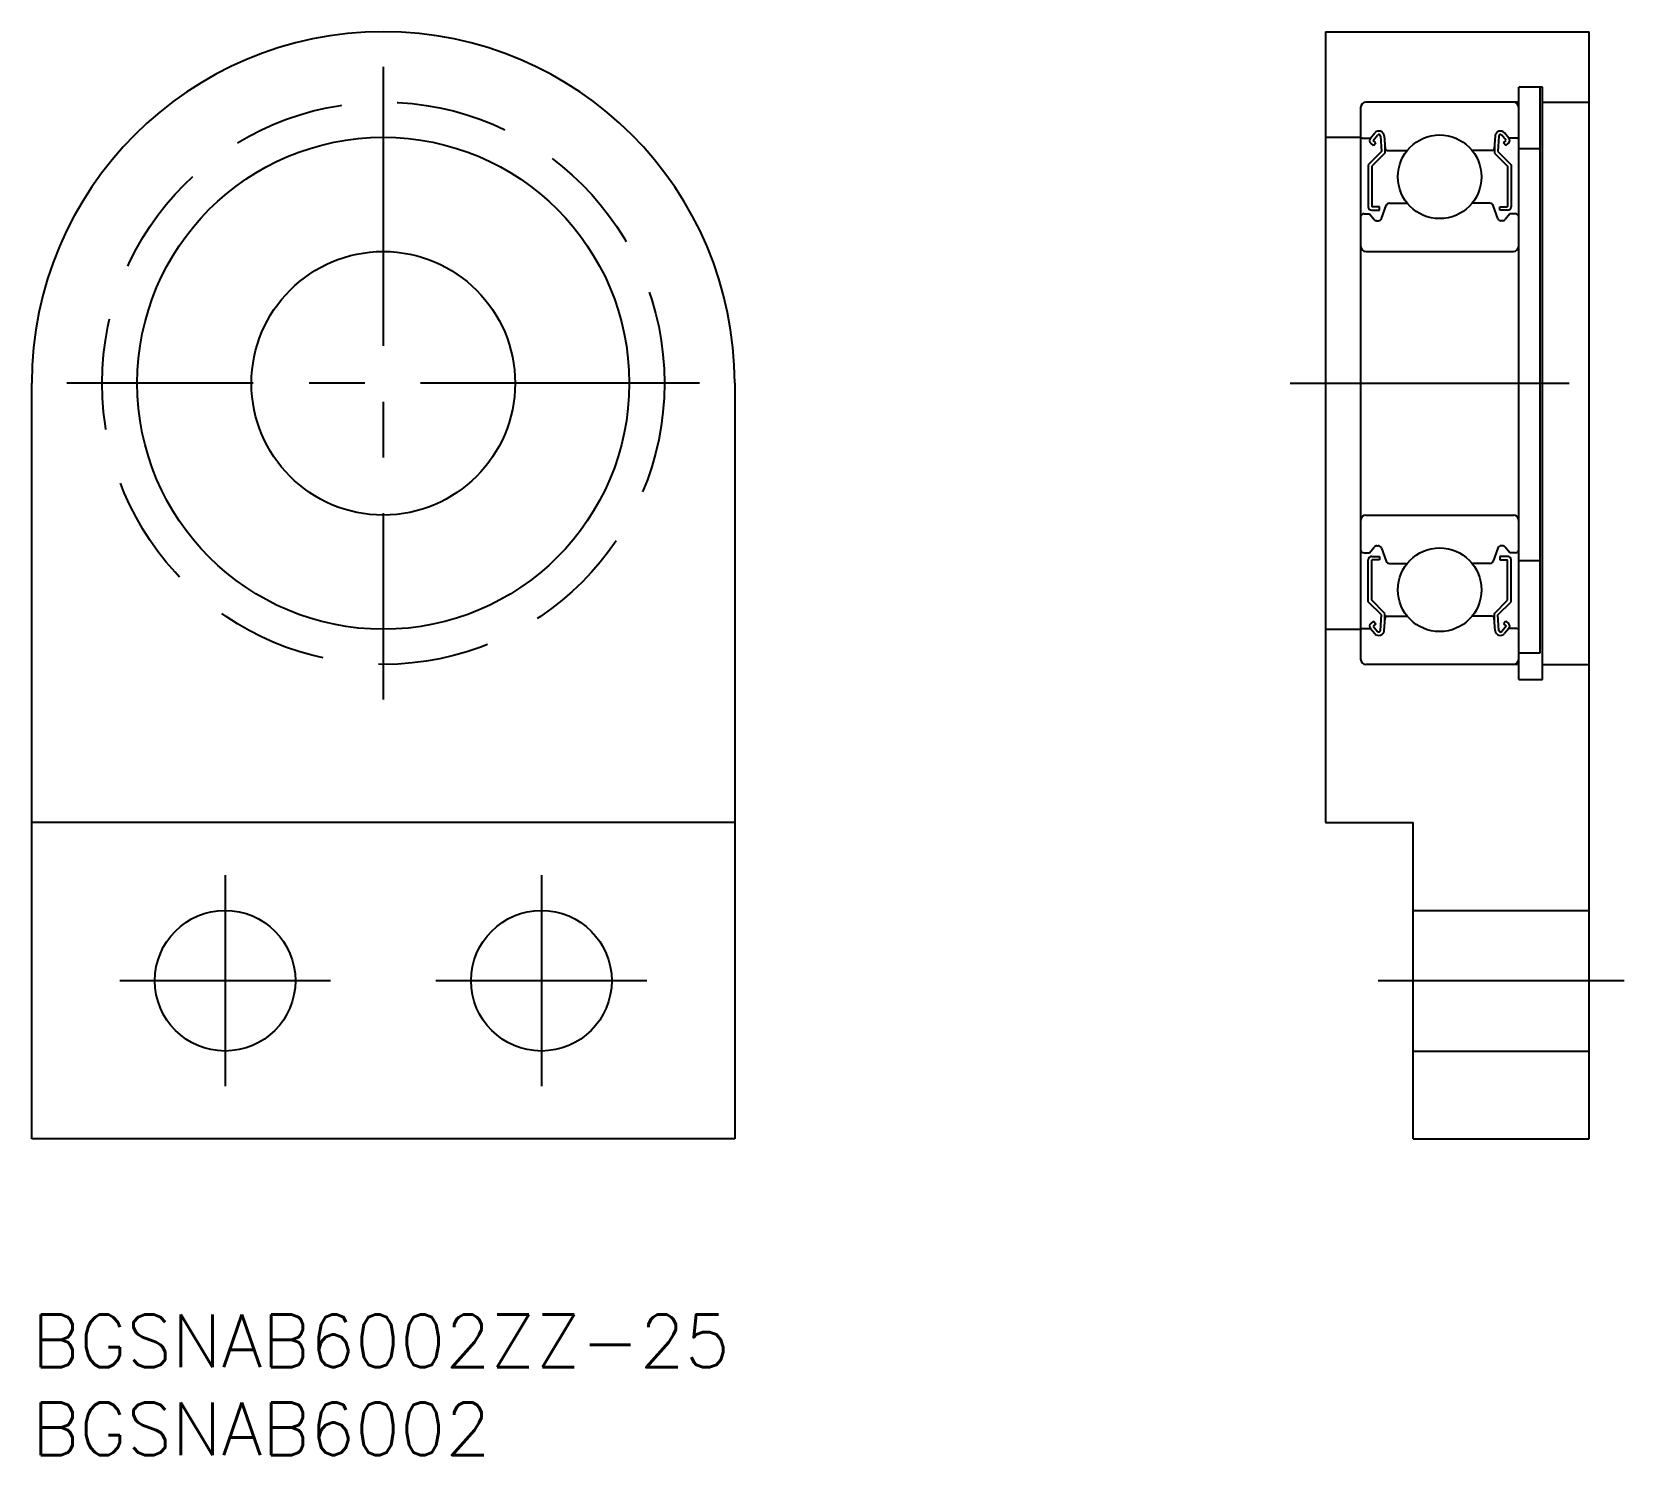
# Model space of a CAD drawing. Extents: x 0 to 90.6, y -8 to 73.
import ezdxf

# ---------------------------------------------------------------- set-up
doc = ezdxf.new("R2010")
doc.units = 0
doc.header["$LTSCALE"] = 0.5
doc.linetypes.add('CENTER', pattern=[50.8, 31.75, -6.35, 6.35, -6.35])
doc.linetypes.add('DASHED', pattern=[19.05, 12.7, -6.35])
for name, color, linetype in [('MSM_CENTER', 1, 'CENTER'), ('MSM_CONTINUOUS', 7, 'CONTINUOUS'), ('MSM_DASHED', 4, 'DASHED'), ('MSM_PART_NUMBER', 7, 'CONTINUOUS')]:
    doc.layers.add(name, color=color, linetype=linetype)
doc.styles.get("Standard").update_dxf_attribs({"font": 'txt.shx', "height": 3, "bigfont": 'bigfont.shx'})

# ---------------------------------------------------------------- blocks, each defined once
blk = doc.blocks.new('*U6')
at = {"layer": 'MSM_PART_NUMBER'}
blk.add_text('BGSNAB6002ZZ-25', height=3, dxfattribs=at).set_placement((0, -3))
blk = doc.blocks.new('*U7')
at = {"layer": 'MSM_PART_NUMBER'}
blk.add_text('BGSNAB6002', height=3, dxfattribs=at).set_placement((0, -8))

msp = doc.modelspace()

# ---------------------------------------------------------------- linework, layer by layer
at = {"layer": 'MSM_CENTER'}
for p, q in [((20, 71), (20, 35)), ((38, 53), (2, 53)), ((71.62, 53), (90.47, 53)), ((11, 25), (11, 13)), ((29, 25), (29, 13)), ((17, 19), (5, 19)), ((35, 19), (23, 19)), ((90.62, 19), (76.62, 19))]:
    msp.add_line(p, q, dxfattribs=at)
at = {"layer": 'MSM_CONTINUOUS'}
for p, q in [((73.62, 73), (73.62, 28)), ((73.62, 73), (88.62, 73)), ((88.62, 10), (88.62, 73)), ((84.62, 36.15), (84.62, 69.85)), ((85.97, 69.85, -1.3), (84.62, 69.85, -1.3)), ((85.82, 69.85), (85.82, 37.65)), ((85.97, 36.15, -0.1), (85.97, 69.85, -0.1)), ((84.62, 69), (75.92, 69)), ((85.97, 69, -1.3), (88.62, 69, -1.3)), ((75.62, 68.7), (75.62, 37.3)), ((76.18, 66.95), (76.43, 67.247)), ((76.333, 66.821), (76.583, 67.119)), ((76.76, 67.06), (76.803, 66.183)), ((76.958, 67.081), (77.023, 66.341)), ((83.282, 67.081), (83.217, 66.341)), ((83.48, 67.06), (83.437, 66.183)), ((83.907, 66.821), (83.657, 67.119)), ((84.06, 66.95), (83.81, 67.247)), ((73.62, 67), (75.62, 67)), ((75.72, 66.95), (76.18, 66.95)), ((76.803, 66.183), (76.053, 65.433)), ((76.358, 66.54), (76.205, 66.668)), ((76.486, 66.693), (76.333, 66.821)), ((76.358, 66.54), (76.486, 66.693)), ((77.003, 66.57), (77.003, 66.1)), ((77.123, 66.25), (78.27, 66.25)), ((83.117, 66.25), (81.969, 66.25)), ((83.237, 66.57), (83.237, 66.1)), ((83.437, 66.183), (84.187, 65.433)), ((83.754, 66.693), (83.907, 66.821)), ((83.882, 66.54), (83.754, 66.693)), ((83.882, 66.54), (84.035, 66.668)), ((84.52, 66.95), (84.06, 66.95)), ((85.82, 66.35, -1.3), (84.62, 66.35, -1.3)), ((76.053, 65.433), (76.053, 63.05)), ((77.003, 66.1), (76.253, 65.35)), ((76.253, 65.35), (76.253, 63.05)), ((83.237, 66.1), (83.987, 65.35)), ((83.987, 65.35), (83.987, 63.05)), ((84.187, 65.433), (84.187, 63.05)), ((75.82, 62.65), (76.12, 62.65)), ((76.12, 62.65), (76.396, 62.321)), ((76.703, 63.05), (76.253, 63.05)), ((76.253, 62.85), (76.703, 62.85)), ((76.703, 62.85), (76.703, 63.05)), ((76.802, 62.382), (77.07, 63.118)), ((77.258, 63.25), (78.271, 63.25)), ((82.982, 63.25), (81.969, 63.25)), ((83.438, 62.382), (83.17, 63.118)), ((83.537, 63.05), (83.987, 63.05)), ((83.537, 62.85), (83.537, 63.05)), ((83.987, 62.85), (83.537, 62.85)), ((84.12, 62.65), (83.844, 62.321)), ((84.42, 62.65), (84.12, 62.65)), ((76.549, 62.25), (76.614, 62.25)), ((83.691, 62.25), (83.626, 62.25)), ((75.92, 60.5), (84.32, 60.5)), ((0, 10), (0, 53)), ((40, 53), (40, 10)), ((75.92, 45.5), (84.32, 45.5)), ((77.195, 45.5), (77.195, 45.5)), ((76.12, 43.35), (76.396, 43.679)), ((76.549, 43.75), (76.614, 43.75)), ((76.802, 43.618), (77.07, 42.882)), ((83.438, 43.618), (83.17, 42.882)), ((83.691, 43.75), (83.626, 43.75)), ((84.12, 43.35), (83.844, 43.679)), ((75.82, 43.35), (76.12, 43.35)), ((76.053, 40.567), (76.053, 42.95)), ((76.253, 43.15), (76.703, 43.15)), ((76.253, 40.65), (76.253, 42.95)), ((76.703, 42.95), (76.253, 42.95)), ((76.703, 43.15), (76.703, 42.95)), ((77.258, 42.75), (78.271, 42.75)), ((82.982, 42.75), (81.969, 42.75)), ((83.987, 43.15), (83.537, 43.15)), ((83.537, 43.15), (83.537, 42.95)), ((83.537, 42.95), (83.987, 42.95)), ((83.987, 40.65), (83.987, 42.95)), ((84.42, 43.35), (84.12, 43.35)), ((84.187, 40.567), (84.187, 42.95)), ((85.82, 42.893, -1.3), (84.62, 42.893, -1.3)), ((76.803, 39.817), (76.053, 40.567)), ((77.003, 39.9), (76.253, 40.65)), ((77.003, 39.43), (77.003, 39.9)), ((83.237, 39.9), (83.987, 40.65)), ((83.237, 39.43), (83.237, 39.9)), ((83.437, 39.817), (84.187, 40.567)), ((73.62, 39), (75.62, 39)), ((75.72, 39.05), (76.18, 39.05)), ((76.18, 39.05), (76.43, 38.753)), ((76.358, 39.46), (76.205, 39.332)), ((76.486, 39.307), (76.333, 39.179)), ((76.333, 39.179), (76.583, 38.881)), ((76.358, 39.46), (76.486, 39.307)), ((76.76, 38.94), (76.803, 39.817)), ((76.958, 38.919), (77.023, 39.659)), ((77.123, 39.75), (78.27, 39.75)), ((83.117, 39.75), (81.969, 39.75)), ((83.282, 38.919), (83.217, 39.659)), ((83.48, 38.94), (83.437, 39.817)), ((83.907, 39.179), (83.657, 38.881)), ((83.882, 39.46), (83.754, 39.307)), ((83.754, 39.307), (83.907, 39.179)), ((84.06, 39.05), (83.81, 38.753)), ((83.882, 39.46), (84.035, 39.332)), ((84.52, 39.05), (84.06, 39.05)), ((85.82, 37.65, -1.3), (84.62, 37.65, -1.3)), ((84.62, 37), (75.92, 37)), ((85.97, 37, -1.3), (88.62, 37, -1.3)), ((84.62, 36.15, -1.3), (85.97, 36.15, -1.3)), ((40, 28), (0, 28)), ((73.62, 28), (78.62, 28)), ((78.62, 10), (78.62, 28)), ((78.62, 23), (88.62, 23)), ((78.62, 15), (88.62, 15)), ((40, 10), (0, 10)), ((78.62, 10), (88.62, 10))]:
    msp.add_line(p, q, dxfattribs=at)
for centre, radius in [((80.12, 64.75), 2.381), ((80.12, 64.75), 2.381), ((20, 53), 14), ((20, 53), 7.5), ((80.12, 41.25), 2.381), ((80.12, 41.25), 2.381), ((11, 19), 4), ((29, 19), 4)]:
    msp.add_circle(centre, radius, dxfattribs=at)
for centre, radius, start, end in [((20, 53), 20, 0, 180), ((75.92, 68.7), 0.3, 90, 180), ((84.32, 68.7), 0.3, 0, 90), ((76.659, 67.055), 0.3, 4.99676, 140.00022), ((76.66, 67.055), 0.1, 2.81982, 140.00331), ((83.58, 67.055), 0.3, 39.99978, 175.00324), ((83.58, 67.055), 0.1, 39.99669, 177.18018), ((75.72, 67.05), 0.1, 180, 270), ((76.333, 66.821), 0.2, 140.00022, 230.08482), ((77.123, 66.35), 0.1, 184.99676, 269.9995), ((83.117, 66.35), 0.1, 270.0005, 355.00324), ((83.907, 66.821), 0.2, 309.91518, 39.99978), ((84.52, 67.05), 0.1, 270, 0), ((75.82, 62.45), 0.2, 90, 180), ((76.253, 63.05), 0.2, 180, 270), ((77.258, 63.05), 0.2, 90, 159.9919), ((82.982, 63.05), 0.2, 20.0081, 90), ((83.987, 63.05), 0.2, 270, 0), ((84.42, 62.45), 0.2, 0, 90), ((76.549, 62.45), 0.2, 219.99622, 270), ((76.614, 62.45), 0.2, 270, 339.9919), ((83.626, 62.45), 0.2, 200.0081, 270), ((83.691, 62.45), 0.2, 270, 320.00378), ((75.92, 60.8), 0.3, 180, 270), ((84.32, 60.8), 0.3, 270, 0), ((75.92, 45.2), 0.3, 90, 180), ((84.32, 45.2), 0.3, 0, 90), ((75.82, 43.55), 0.2, 180, 270), ((76.549, 43.55), 0.2, 90, 140.00378), ((76.614, 43.55), 0.2, 20.0081, 90), ((83.626, 43.55), 0.2, 90, 159.9919), ((83.691, 43.55), 0.2, 39.99622, 90), ((84.42, 43.55), 0.2, 270, 0), ((76.253, 42.95), 0.2, 90, 180), ((77.258, 42.95), 0.2, 200.0081, 270), ((82.982, 42.95), 0.2, 270, 339.9919), ((83.987, 42.95), 0.2, 0, 90), ((75.72, 38.95), 0.1, 90, 180), ((76.333, 39.179), 0.2, 129.91518, 219.99978), ((77.123, 39.65), 0.1, 90.0005, 175.00324), ((83.117, 39.65), 0.1, 4.99676, 89.9995), ((83.907, 39.179), 0.2, 320.00022, 50.08482), ((84.52, 38.95), 0.1, 0, 90), ((76.659, 38.945), 0.3, 219.99978, 355.00324), ((76.66, 38.945), 0.1, 219.99669, 357.18018), ((83.58, 38.945), 0.3, 184.99676, 320.00022), ((83.58, 38.945), 0.1, 182.81982, 320.00331), ((75.92, 37.3), 0.3, 180, 270), ((84.32, 37.3), 0.3, 270, 0)]:
    msp.add_arc(centre, radius, start, end, dxfattribs=at)
at = {"layer": 'MSM_DASHED'}
msp.add_circle((20, 53), 16, dxfattribs=at)

# ---------------------------------------------------------------- block references
at = {"layer": 'MSM_CONTINUOUS'}
for name in ['*U6', '*U7']:
    msp.add_blockref(name, (0, 0), dxfattribs=at)

doc.saveas('drawing.dxf')
